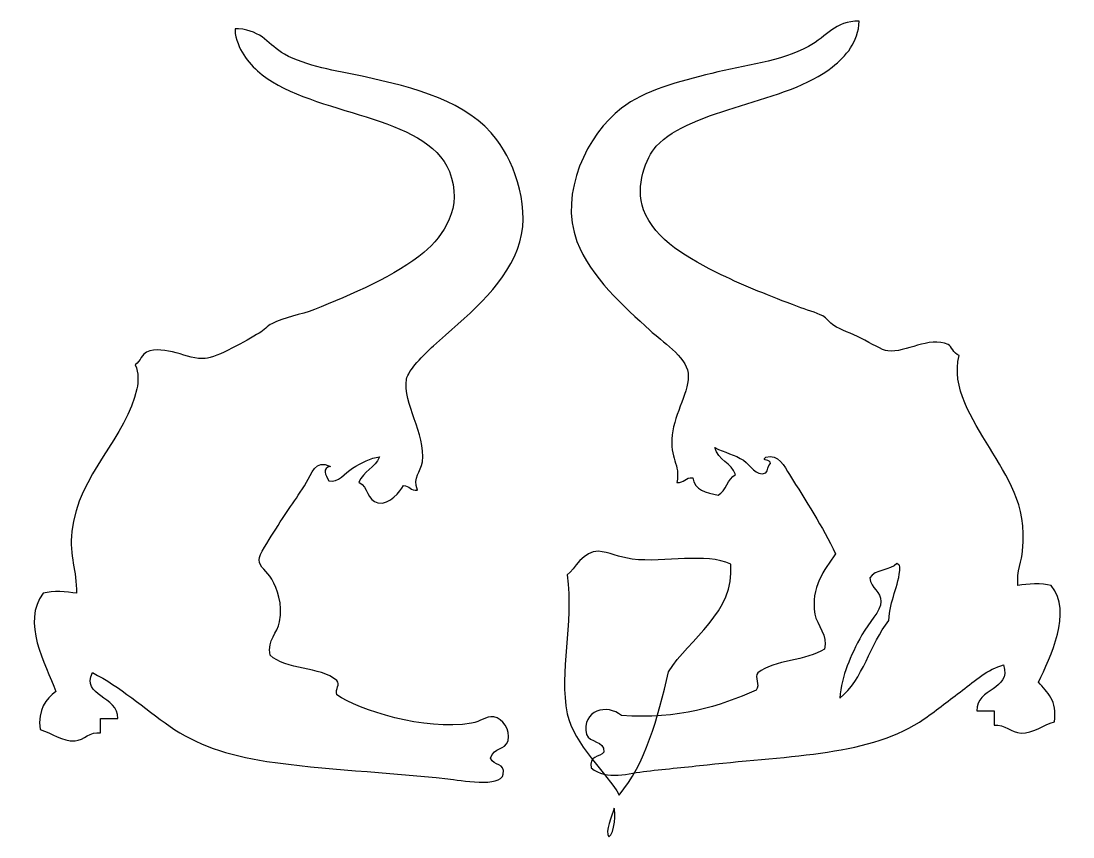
# Model space of a CAD drawing. Header units: centimetres. Extents: x -66 to 65, y -66 to 66.
# Drawn here: x 41.36 to 48.12, y -48.02 to -42.78 of the extents above; entities that cross this region are included whole.
import ezdxf

# ---------------------------------------------------------------- set-up
doc = ezdxf.new("R2010")
doc.units = ezdxf.units.CM
doc.header["$MEASUREMENT"] = 0
doc.layers.add('Layer 1', color=7, linetype='Continuous')

msp = doc.modelspace()

# ---------------------------------------------------------------- linework, layer by layer
at = {"layer": 'Layer 1'}
for points, knots in [([(46.74684, -42.77641), (46.73941, -42.91487), (46.66276, -43.00096), (46.57348, -43.07213), (46.57348, -43.07213), (46.27953, -43.30639), (45.67109, -43.33367), (45.44162, -43.58198), (45.44162, -43.58198), (45.37637, -43.65257), (45.30414, -43.83535), (45.36005, -43.98986), (45.36005, -43.98986), (45.43064, -44.18499), (45.65474, -44.30659), (45.85972, -44.40793), (45.85972, -44.40793), (46.00873, -44.48164), (46.17471, -44.54514), (46.34915, -44.6119), (46.34915, -44.6119), (46.40389, -44.63283), (46.46877, -44.6509), (46.51229, -44.67307), (46.51229, -44.67307), (46.53729, -44.6858), (46.55663, -44.71773), (46.5837, -44.73427), (46.5837, -44.73427), (46.6254, -44.7598), (46.69898, -44.78719), (46.75703, -44.81584), (46.75703, -44.81584), (46.82746, -44.85069), (46.89186, -44.89307), (46.93039, -44.89741), (46.93039, -44.89741), (47.04845, -44.9108), (47.19249, -44.80171), (47.3179, -44.85664), (47.3179, -44.85664), (47.34097, -44.86675), (47.34912, -44.91154), (47.38926, -44.92802), (47.38926, -44.92802), (47.33505, -45.13178), (47.47374, -45.33389), (47.58299, -45.51944), (47.58299, -45.51944), (47.69621, -45.71163), (47.82514, -45.87401), (47.79714, -46.18225), (47.79714, -46.18225), (47.79145, -46.24501), (47.75833, -46.31295), (47.76655, -46.40659), (47.76655, -46.40659), (47.82955, -46.39521), (47.919, -46.38944), (47.9807, -46.40659), (47.9807, -46.40659), (48.12048, -46.57942), (47.97464, -46.86138), (47.8991, -47.0286), (47.8991, -47.0286), (47.95382, -47.09287), (48.02173, -47.14393), (48.00107, -47.28355), (48.00107, -47.28355), (47.92762, -47.30255), (47.86584, -47.35729), (47.78694, -47.35491), (47.78694, -47.35491), (47.72378, -47.353), (47.68328, -47.29694), (47.61358, -47.30392), (47.61358, -47.30392), (47.61358, -47.27333), (47.61358, -47.24272), (47.61358, -47.21211), (47.61358, -47.21211), (47.57619, -47.21211), (47.53881, -47.21211), (47.50142, -47.21211), (47.50142, -47.21211), (47.50089, -47.06058), (47.72438, -47.0836), (47.67478, -46.91641), (47.67478, -46.91641), (47.57233, -46.94438), (47.48928, -47.01838), (47.40964, -47.07958), (47.40964, -47.07958), (47.3278, -47.14242), (47.25078, -47.2029), (47.1649, -47.26312), (47.1649, -47.26312), (46.82859, -47.49886), (46.30699, -47.49963), (45.76793, -47.55884), (45.76793, -47.55884), (45.64281, -47.5726), (45.50829, -47.58575), (45.38042, -47.59964), (45.38042, -47.59964), (45.26519, -47.61215), (45.1242, -47.6615), (45.02355, -47.57924), (45.02355, -47.57924), (45.00723, -47.50174), (45.07673, -47.51008), (45.10515, -47.47727), (45.10515, -47.47727), (45.10661, -47.40104), (45.01464, -47.41824), (44.99297, -47.36511), (44.99297, -47.36511), (44.95931, -47.20348), (45.12883, -47.16543), (45.21731, -47.24274), (45.21731, -47.24274), (45.58582, -47.26793), (45.8458, -47.18461), (46.08406, -47.0796), (46.08406, -47.0796), (46.1107, -47.04306), (46.07128, -46.99673), (46.09427, -46.96744), (46.09427, -46.96744), (46.20196, -46.8814), (46.40685, -46.89251), (46.52255, -46.81448), (46.52255, -46.81448), (46.54959, -46.73021), (46.47318, -46.65917), (46.46138, -46.59014), (46.46138, -46.59014), (46.43196, -46.41766), (46.52237, -46.30706), (46.59394, -46.20266), (46.59394, -46.20266), (46.51099, -46.02634), (46.40325, -45.86219), (46.29819, -45.69278), (46.29819, -45.69278), (46.26726, -45.64283), (46.22733, -45.55435), (46.14529, -45.58062), (46.14529, -45.58062), (46.11343, -45.61152), (46.17863, -45.59049), (46.17588, -45.62142), (46.17588, -45.62142), (46.15887, -45.63502), (46.16, -45.66674), (46.14529, -45.68262), (46.14529, -45.68262), (46.07899, -45.70604), (46.0497, -45.63142), (46.00252, -45.60105), (46.00252, -45.60105), (45.94693, -45.56523), (45.87832, -45.5511), (45.81895, -45.51945), (45.81895, -45.51945), (45.83808, -45.60232), (45.92473, -45.61764), (45.95156, -45.69281), (45.95156, -45.69281), (45.89774, -45.72059), (45.89425, -45.79867), (45.83938, -45.82539), (45.83938, -45.82539), (45.76233, -45.81065), (45.68812, -45.79306), (45.67621, -45.71323), (45.67621, -45.71323), (45.62782, -45.709), (45.62268, -45.74802), (45.57427, -45.74379), (45.57427, -45.74379), (45.59782, -45.62703), (45.52731, -45.59113), (45.54368, -45.43788), (45.54368, -45.43788), (45.55858, -45.29786), (45.66052, -45.15123), (45.64565, -45.04021), (45.64565, -45.04021), (45.6311, -44.93178), (45.4779, -44.83566), (45.40091, -44.76491), (45.40091, -44.76491), (45.23644, -44.6137), (45.01819, -44.4222), (44.93183, -44.19386), (44.93183, -44.19386), (44.81335, -43.88054), (45.00017, -43.50346), (45.21734, -43.3373), (45.21734, -43.3373), (45.36659, -43.22316), (45.58635, -43.16434), (45.79858, -43.11296), (45.79858, -43.11296), (46.00898, -43.06203), (46.24287, -43.03628), (46.42064, -42.9396), (46.42064, -42.9396), (46.54282, -42.87307), (46.58703, -42.77649), (46.74684, -42.77641)], [0, 0, 0, 0, 0.0185185, 0.0185185, 0.0185185, 0.0185185, 0.037037, 0.037037, 0.037037, 0.037037, 0.0555556, 0.0555556, 0.0555556, 0.0555556, 0.0740741, 0.0740741, 0.0740741, 0.0740741, 0.0925926, 0.0925926, 0.0925926, 0.0925926, 0.1111111, 0.1111111, 0.1111111, 0.1111111, 0.1296296, 0.1296296, 0.1296296, 0.1296296, 0.1481481, 0.1481481, 0.1481481, 0.1481481, 0.1666667, 0.1666667, 0.1666667, 0.1666667, 0.1851852, 0.1851852, 0.1851852, 0.1851852, 0.2037037, 0.2037037, 0.2037037, 0.2037037, 0.2222222, 0.2222222, 0.2222222, 0.2222222, 0.2407407, 0.2407407, 0.2407407, 0.2407407, 0.2592593, 0.2592593, 0.2592593, 0.2592593, 0.2777778, 0.2777778, 0.2777778, 0.2777778, 0.2962963, 0.2962963, 0.2962963, 0.2962963, 0.3148148, 0.3148148, 0.3148148, 0.3148148, 0.3333333, 0.3333333, 0.3333333, 0.3333333, 0.3518519, 0.3518519, 0.3518519, 0.3518519, 0.3703704, 0.3703704, 0.3703704, 0.3703704, 0.3888889, 0.3888889, 0.3888889, 0.3888889, 0.4074074, 0.4074074, 0.4074074, 0.4074074, 0.4259259, 0.4259259, 0.4259259, 0.4259259, 0.4444444, 0.4444444, 0.4444444, 0.4444444, 0.462963, 0.462963, 0.462963, 0.462963, 0.4814815, 0.4814815, 0.4814815, 0.4814815, 0.5, 0.5, 0.5, 0.5, 0.5185185, 0.5185185, 0.5185185, 0.5185185, 0.537037, 0.537037, 0.537037, 0.537037, 0.5555556, 0.5555556, 0.5555556, 0.5555556, 0.5740741, 0.5740741, 0.5740741, 0.5740741, 0.5925926, 0.5925926, 0.5925926, 0.5925926, 0.6111111, 0.6111111, 0.6111111, 0.6111111, 0.6296296, 0.6296296, 0.6296296, 0.6296296, 0.6481481, 0.6481481, 0.6481481, 0.6481481, 0.6666667, 0.6666667, 0.6666667, 0.6666667, 0.6851852, 0.6851852, 0.6851852, 0.6851852, 0.7037037, 0.7037037, 0.7037037, 0.7037037, 0.7222222, 0.7222222, 0.7222222, 0.7222222, 0.7407407, 0.7407407, 0.7407407, 0.7407407, 0.7592593, 0.7592593, 0.7592593, 0.7592593, 0.7777778, 0.7777778, 0.7777778, 0.7777778, 0.7962963, 0.7962963, 0.7962963, 0.7962963, 0.8148148, 0.8148148, 0.8148148, 0.8148148, 0.8333333, 0.8333333, 0.8333333, 0.8333333, 0.8518519, 0.8518519, 0.8518519, 0.8518519, 0.8703704, 0.8703704, 0.8703704, 0.8703704, 0.8888889, 0.8888889, 0.8888889, 0.8888889, 0.9074074, 0.9074074, 0.9074074, 0.9074074, 0.9259259, 0.9259259, 0.9259259, 0.9259259, 0.9444444, 0.9444444, 0.9444444, 0.9444444, 0.962963, 0.962963, 0.962963, 0.962963, 1, 1, 1, 1]), ([(42.73467, -42.826), (42.74147, -42.826), (42.74827, -42.826), (42.75507, -42.826), (42.75507, -42.826), (42.91162, -42.8383), (42.94753, -42.93183), (43.05079, -42.98917), (43.05079, -42.98917), (43.19367, -43.06849), (43.38234, -43.09487), (43.55043, -43.13191), (43.55043, -43.13191), (43.89079, -43.20689), (44.22842, -43.2887), (44.41718, -43.53979), (44.41718, -43.53979), (44.53381, -43.69492), (44.64501, -43.99482), (44.54979, -44.2434), (44.54979, -44.2434), (44.45226, -44.49772), (44.2143, -44.67933), (44.00933, -44.86544), (44.00933, -44.86544), (43.94779, -44.92132), (43.84539, -45.02403), (43.83595, -45.07959), (43.83595, -45.07959), (43.80944, -45.23596), (43.96197, -45.42807), (43.93792, -45.60982), (43.93792, -45.60982), (43.92824, -45.68314), (43.87445, -45.70319), (43.90733, -45.79339), (43.90733, -45.79339), (43.86267, -45.79725), (43.85489, -45.76423), (43.81557, -45.76278), (43.81557, -45.76278), (43.79607, -45.80099), (43.72879, -45.88888), (43.6524, -45.87496), (43.6524, -45.87496), (43.58191, -45.86215), (43.592, -45.7704), (43.53003, -45.74238), (43.53003, -45.74238), (43.55773, -45.6715), (43.63443, -45.64964), (43.66259, -45.57924), (43.66259, -45.57924), (43.60793, -45.58514), (43.54631, -45.61546), (43.48926, -45.6506), (43.48926, -45.6506), (43.43867, -45.68179), (43.39816, -45.75133), (43.3363, -45.7322), (43.3363, -45.7322), (43.31529, -45.69503), (43.29092, -45.65116), (43.34649, -45.64039), (43.34649, -45.64039), (43.24899, -45.58731), (43.22356, -45.69392), (43.19353, -45.74236), (43.19353, -45.74236), (43.11834, -45.86367), (43.06534, -45.93008), (42.97938, -46.06867), (42.97938, -46.06867), (42.9498, -46.11643), (42.88659, -46.20713), (42.88765, -46.24205), (42.88765, -46.24205), (42.889, -46.28796), (42.94025, -46.31288), (42.96922, -46.36442), (42.96922, -46.36442), (43.00613, -46.43001), (43.04047, -46.52068), (43.02021, -46.63972), (43.02021, -46.63972), (43.00759, -46.71364), (42.93975, -46.75325), (42.95901, -46.85385), (42.95901, -46.85385), (43.05937, -46.95063), (43.28178, -46.92534), (43.38729, -47.01699), (43.38729, -47.01699), (43.41253, -47.04345), (43.37737, -47.06702), (43.38729, -47.10877), (43.38729, -47.10877), (43.53175, -47.20643), (43.9476, -47.34248), (44.25404, -47.29234), (44.25404, -47.29234), (44.31336, -47.28263), (44.3436, -47.243), (44.39681, -47.25154), (44.39681, -47.25154), (44.45367, -47.26069), (44.50767, -47.33266), (44.48859, -47.40452), (44.48859, -47.40452), (44.47126, -47.46985), (44.39808, -47.44069), (44.37643, -47.51665), (44.37643, -47.51665), (44.39776, -47.57121), (44.47131, -47.54324), (44.45797, -47.61862), (44.45797, -47.61862), (44.44209, -47.70871), (44.17876, -47.65762), (44.1011, -47.64918), (44.1011, -47.64918), (43.70441, -47.60613), (43.30531, -47.59052), (42.93863, -47.53702), (42.93863, -47.53702), (42.68569, -47.50011), (42.47794, -47.42576), (42.31662, -47.31268), (42.31662, -47.31268), (42.14414, -47.19182), (41.99632, -47.05815), (41.81698, -46.966), (41.81698, -46.966), (41.7403, -47.11769), (41.98417, -47.11557), (41.98012, -47.2617), (41.98012, -47.2617), (41.94271, -47.2617), (41.90535, -47.2617), (41.86794, -47.2617), (41.86794, -47.2617), (41.86794, -47.29229), (41.86794, -47.3229), (41.86794, -47.35348), (41.86794, -47.35348), (41.80164, -47.34308), (41.76348, -47.40034), (41.7048, -47.40449), (41.7048, -47.40449), (41.62185, -47.41028), (41.55677, -47.35356), (41.48046, -47.33308), (41.48046, -47.33308), (41.46443, -47.20148), (41.5165, -47.13803), (41.58243, -47.08837), (41.58243, -47.08837), (41.51385, -46.90893), (41.3578, -46.64001), (41.50089, -46.45615), (41.50089, -46.45615), (41.56256, -46.43898), (41.65202, -46.4448), (41.71502, -46.45615), (41.71502, -46.45615), (41.71589, -46.30986), (41.66692, -46.22117), (41.68443, -46.05845), (41.68443, -46.05845), (41.72372, -45.69377), (42.0408, -45.44501), (42.10252, -45.14072), (42.10252, -45.14072), (42.11167, -45.09545), (42.11514, -45.03944), (42.09231, -44.98779), (42.09231, -44.98779), (42.1239, -44.96022), (42.14028, -44.91641), (42.16367, -44.90619), (42.16367, -44.90619), (42.28297, -44.8542), (42.43101, -44.95575), (42.54099, -44.94699), (42.54099, -44.94699), (42.61634, -44.94098), (42.81153, -44.82907), (42.8877, -44.78382), (42.8877, -44.78382), (42.92022, -44.76453), (42.94244, -44.73633), (42.96927, -44.72262), (42.96927, -44.72262), (43.05182, -44.68052), (43.15435, -44.66584), (43.24457, -44.63086), (43.24457, -44.63086), (43.47267, -44.54241), (43.77448, -44.4085), (43.94818, -44.26378), (43.94818, -44.26378), (44.0723, -44.1603), (44.20334, -43.97139), (44.11135, -43.74371), (44.11135, -43.74371), (43.96308, -43.37681), (43.23627, -43.38322), (42.90805, -43.12167), (42.90805, -43.12167), (42.82881, -43.05851), (42.75848, -42.97745), (42.73472, -42.85656), (42.73472, -42.85656), (42.73467, -42.8464), (42.73467, -42.83618), (42.73467, -42.826)], [0, 0, 0, 0, 0.0181818, 0.0181818, 0.0181818, 0.0181818, 0.0363636, 0.0363636, 0.0363636, 0.0363636, 0.0545455, 0.0545455, 0.0545455, 0.0545455, 0.0727273, 0.0727273, 0.0727273, 0.0727273, 0.0909091, 0.0909091, 0.0909091, 0.0909091, 0.1090909, 0.1090909, 0.1090909, 0.1090909, 0.1272727, 0.1272727, 0.1272727, 0.1272727, 0.1454545, 0.1454545, 0.1454545, 0.1454545, 0.1636364, 0.1636364, 0.1636364, 0.1636364, 0.1818182, 0.1818182, 0.1818182, 0.1818182, 0.2, 0.2, 0.2, 0.2, 0.2181818, 0.2181818, 0.2181818, 0.2181818, 0.2363636, 0.2363636, 0.2363636, 0.2363636, 0.2545455, 0.2545455, 0.2545455, 0.2545455, 0.2727273, 0.2727273, 0.2727273, 0.2727273, 0.2909091, 0.2909091, 0.2909091, 0.2909091, 0.3090909, 0.3090909, 0.3090909, 0.3090909, 0.3272727, 0.3272727, 0.3272727, 0.3272727, 0.3454545, 0.3454545, 0.3454545, 0.3454545, 0.3636364, 0.3636364, 0.3636364, 0.3636364, 0.3818182, 0.3818182, 0.3818182, 0.3818182, 0.4, 0.4, 0.4, 0.4, 0.4181818, 0.4181818, 0.4181818, 0.4181818, 0.4363636, 0.4363636, 0.4363636, 0.4363636, 0.4545455, 0.4545455, 0.4545455, 0.4545455, 0.4727273, 0.4727273, 0.4727273, 0.4727273, 0.4909091, 0.4909091, 0.4909091, 0.4909091, 0.5090909, 0.5090909, 0.5090909, 0.5090909, 0.5272727, 0.5272727, 0.5272727, 0.5272727, 0.5454545, 0.5454545, 0.5454545, 0.5454545, 0.5636364, 0.5636364, 0.5636364, 0.5636364, 0.5818182, 0.5818182, 0.5818182, 0.5818182, 0.6, 0.6, 0.6, 0.6, 0.6181818, 0.6181818, 0.6181818, 0.6181818, 0.6363636, 0.6363636, 0.6363636, 0.6363636, 0.6545455, 0.6545455, 0.6545455, 0.6545455, 0.6727273, 0.6727273, 0.6727273, 0.6727273, 0.6909091, 0.6909091, 0.6909091, 0.6909091, 0.7090909, 0.7090909, 0.7090909, 0.7090909, 0.7272727, 0.7272727, 0.7272727, 0.7272727, 0.7454545, 0.7454545, 0.7454545, 0.7454545, 0.7636364, 0.7636364, 0.7636364, 0.7636364, 0.7818182, 0.7818182, 0.7818182, 0.7818182, 0.8, 0.8, 0.8, 0.8, 0.8181818, 0.8181818, 0.8181818, 0.8181818, 0.8363636, 0.8363636, 0.8363636, 0.8363636, 0.8545455, 0.8545455, 0.8545455, 0.8545455, 0.8727273, 0.8727273, 0.8727273, 0.8727273, 0.8909091, 0.8909091, 0.8909091, 0.8909091, 0.9090909, 0.9090909, 0.9090909, 0.9090909, 0.9272727, 0.9272727, 0.9272727, 0.9272727, 0.9454545, 0.9454545, 0.9454545, 0.9454545, 0.9636364, 0.9636364, 0.9636364, 0.9636364, 1, 1, 1, 1])]:
    msp.add_open_spline(points, degree=3, knots=knots, dxfattribs=at)
at = {"layer": 'Layer 1', "color": 7}
for points, knots in [([(45.92057, -46.26989), (45.9479, -46.57964), (45.65421, -46.7467), (45.5202, -46.96109), (45.5202, -46.96109), (45.45143, -47.26232), (45.371, -47.55201), (45.20344, -47.75336), (45.20344, -47.75336), (45.12507, -47.61559), (44.9101, -47.42835), (44.86977, -47.23073), (44.86977, -47.23073), (44.81394, -46.95641), (44.91057, -46.66349), (44.86977, -46.33731), (44.86977, -46.33731), (44.91366, -46.30405), (44.97634, -46.17798), (45.0699, -46.1856), (45.0699, -46.1856), (45.13277, -46.19068), (45.20391, -46.22579), (45.2867, -46.23616), (45.2867, -46.23616), (45.5002, -46.2628), (45.76118, -46.19105), (45.92057, -46.26989)], [0, 0, 0, 0, 0.125, 0.125, 0.125, 0.125, 0.25, 0.25, 0.25, 0.25, 0.375, 0.375, 0.375, 0.375, 0.5, 0.5, 0.5, 0.5, 0.625, 0.625, 0.625, 0.625, 0.75, 0.75, 0.75, 0.75, 1, 1, 1, 1]), ([(46.98808, -46.26487), (46.99716, -46.26942), (47.00631, -46.27381), (47.00848, -46.28527), (47.00848, -46.28527), (47.00324, -46.41939), (46.94022, -46.49572), (46.93712, -46.63198), (46.93712, -46.63198), (46.81546, -46.78224), (46.77231, -47.011), (46.62102, -47.13162), (46.62102, -47.13162), (46.63528, -46.97927), (46.68743, -46.86468), (46.76379, -46.72374), (46.76379, -46.72374), (46.80689, -46.64413), (46.88672, -46.57137), (46.88611, -46.50961), (46.88611, -46.50961), (46.88547, -46.44439), (46.82174, -46.42624), (46.81475, -46.35665), (46.81475, -46.35665), (46.8473, -46.30082), (46.94691, -46.31207), (46.98808, -46.26487)], [0, 0, 0, 0, 0.125, 0.125, 0.125, 0.125, 0.25, 0.25, 0.25, 0.25, 0.375, 0.375, 0.375, 0.375, 0.5, 0.5, 0.5, 0.5, 0.625, 0.625, 0.625, 0.625, 0.75, 0.75, 0.75, 0.75, 1, 1, 1, 1]), ([(45.17, -47.83766), (45.17931, -47.85361), (45.17775, -48.00207), (45.13661, -48.02308), (45.13661, -48.02308), (45.10885, -47.98834), (45.15852, -47.88856), (45.17, -47.83766)], [0, 0, 0, 0, 0.3333333, 0.3333333, 0.3333333, 0.3333333, 1, 1, 1, 1])]:
    msp.add_open_spline(points, degree=3, knots=knots, dxfattribs=at)

doc.saveas('drawing.dxf')
